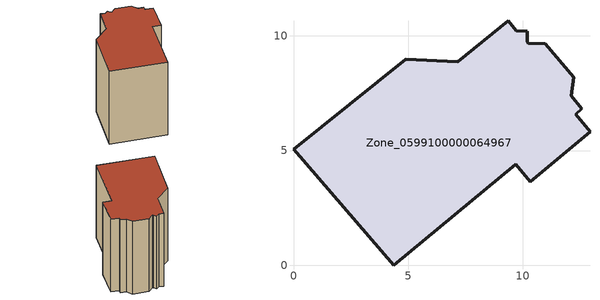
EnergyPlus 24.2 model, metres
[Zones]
Zone_0599100000064967
 floor ground (C_G): 9.7,10.23 10.18,10.2 10.18,9.74 10.24,9.67 10.98,9.66 12.21,8.19 12.11,7.38 12.55,6.83 12.3,6.59 12.92,5.83 10.32,3.64 9.68,4.41 4.37,0 0,5.05 4.9,8.98 7.16,8.87 9.35,10.66 z0
 wall outside (C_F): 4.9,8.98 0,5.05 4.37,0 9.68,4.41 10.32,3.64 12.92,5.83 12.3,6.59 12.55,6.83 12.11,7.38 12.21,8.19 10.98,9.66 10.24,9.67 10.18,9.74 10.18,10.2 9.7,10.23 9.35,10.66 7.16,8.87 4.9,8.98 z0:9.9
 roof outside (C_R): 9.35,10.66 7.16,8.87 4.9,8.98 0,5.05 4.37,0 9.68,4.41 10.32,3.64 12.92,5.83 12.3,6.59 12.55,6.83 12.11,7.38 12.21,8.19 10.98,9.66 10.24,9.67 10.18,9.74 10.18,10.2 9.7,10.23 z9.9
[BUILDING]
Pand.0599100000064967: North Axis=0; Terrain=City; Loads Convergence Tolerance Value=0.04; Temperature Convergence Tolerance Value=0.4; Solar Distribution=FullExterior; Maximum Number of Warmup Days=25; Minimum Number of Warmup Days=1
[Site:Location]
Rotterdam.The.Hague.AP_ZH_NLD Design_Conditions: Latitude=51.96; Longitude=4.45; Time Zone=1; Elevation=-4.5
[SITE:GROUNDTEMPERATURE:BUILDINGSURFACE]
18, 18, 18, 18, 18, 18, 18, 18, 18, 18, 18, 18
[MATERIAL] Thermal Absorptance=0.9; Solar Absorptance=0.7; Visible Absorptance=0.7
Name | Roughness | Thickness | Conductivity | Density | Specific Heat
G.TC.1946 | MediumSmooth | 0.15 | 1 | 540 | 1210
F.TC.1946 | Rough | 0.3 | 0.857143 | 1920 | 840
R.TC.1946 | MediumRough | 0.2 | 0.909091 | 1500 | 1000
[CONSTRUCTION]
C_G: G.TC.1946
C_F: F.TC.1946
C_R: R.TC.1946
[ZONE]
Zone_0599100000064967: Type=1; Multiplier=1; Ceiling Height=Autocalculate; Volume=Autocalculate; Floor Area=autocalculate; Part of Total Floor Area=Yes
[ZONEINFILTRATION:DESIGNFLOWRATE]
Infil_Zone_0599100000064967: Zone or ZoneList or Space or SpaceList=Zone_0599100000064967; Schedule=AlwaysOn; Design Flow Rate Calculation Method=Flow/Area; Flow Rate per Floor Area=0.003; Constant Term Coefficient=1; Temperature Term Coefficient=0; Velocity Term Coefficient=0; Velocity Squared Term Coefficient=0
[HVACTEMPLATE:ZONE:IDEALLOADSAIRSYSTEM]
Zone_0599100000064967: Maximum Heating Supply Air Temperature=50; Minimum Cooling Supply Air Temperature=13; Maximum Heating Supply Air Humidity Ratio=0.0156; Minimum Cooling Supply Air Humidity Ratio=0.0077; Heating Limit=NoLimit; Cooling Limit=NoLimit; Dehumidification Control Type=ConstantSensibleHeatRatio; Cooling Sensible Heat Ratio=0.7; Dehumidification Setpoint=60; Humidification Control Type=None; Humidification Setpoint=30; Outdoor Air Method=None; Outdoor Air Flow Rate per Person=0.00944; Outdoor Air Flow Rate per Zone Floor Area=0; Outdoor Air Flow Rate per Zone=0; Demand Controlled Ventilation Type=None; Outdoor Air Economizer Type=NoEconomizer; Heat Recovery Type=None; Sensible Heat Recovery Effectiveness=0.7; Latent Heat Recovery Effectiveness=0.65
[ZONECONTROL:THERMOSTAT]
ThermostatControl_Zone_0599100000064967: Zone or ZoneList=Zone_0599100000064967; Control Type Schedule=DualSetpointControlType; Control 1=Thermostat_Zone_0599100000064967; Temperature Difference Between Cutout And Setpoint=0
[THERMOSTATSETPOINT:DUALSETPOINT]
Thermostat_Zone_0599100000064967: Heating Setpoint Temperature Schedule=HeatingSetpoint_Zone_0599100000064967; Cooling Setpoint Temperature Schedule=CoolingSetpoint_Zone_0599100000064967
[SCHEDULE:COMPACT]
HeatingSetpoint_Zone_0599100000064967: Through: 12/31, For: AllDays, Until: 24:00, 21
CoolingSetpoint_Zone_0599100000064967: Through: 12/31, For: AllDays, Until: 24:00, 24
DualSetpointControlType: Through: 12/31, For: AllDays, Until: 24:00, 4
AlwaysOn: Through: 12/31, For: AllDays, Until: 24:00, 1
